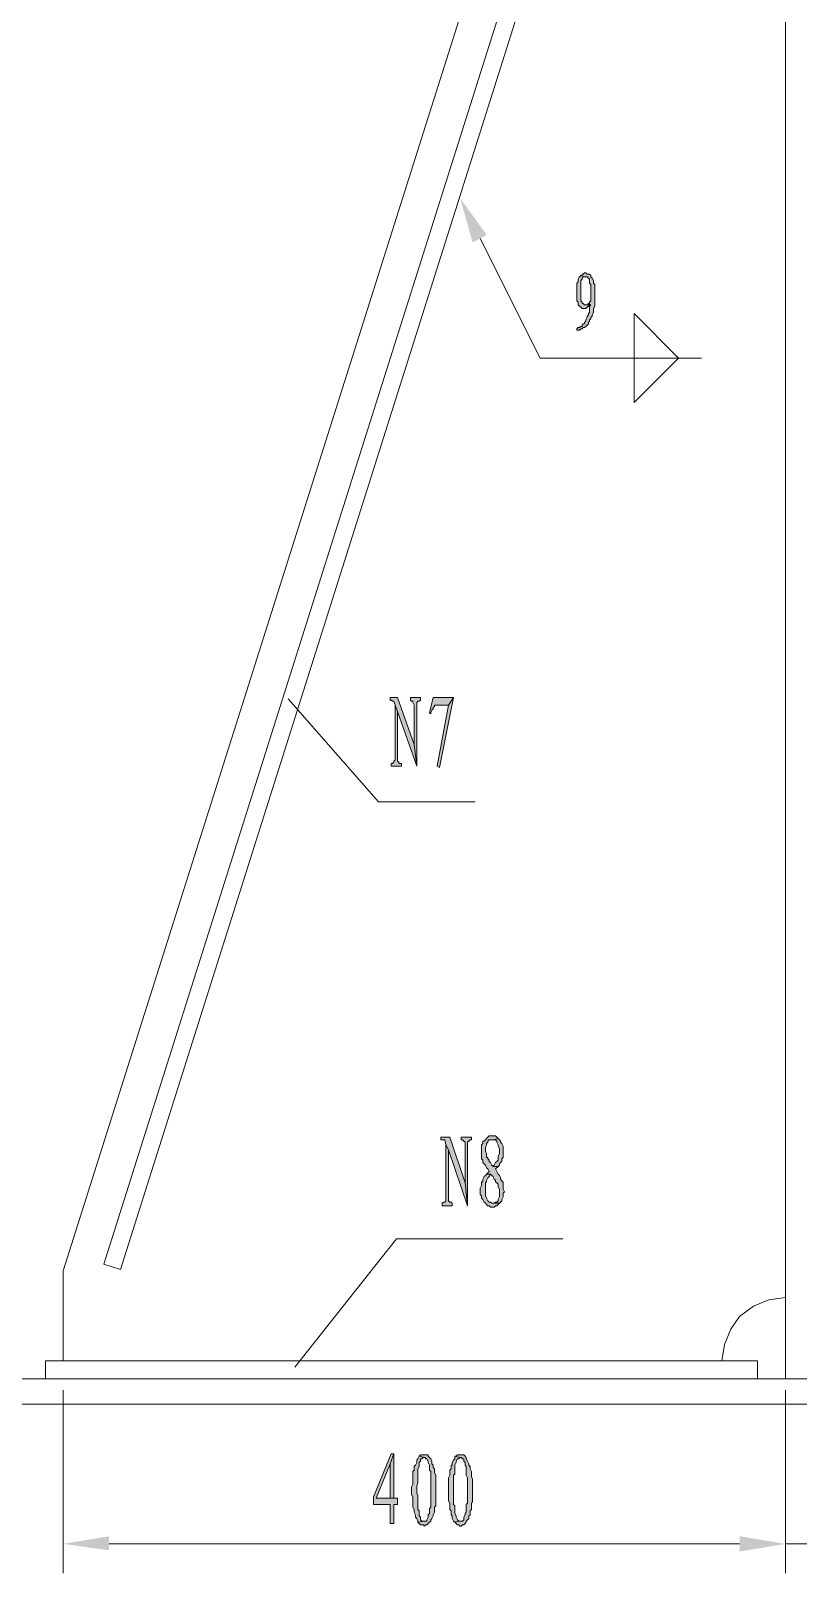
# Model space of a CAD drawing. Header units: millimetres. Extents: x 24 to 410, y 10 to 282.
# Drawn here: x 231.5 to 257, y 61.3 to 112.6 of the extents above; entities that cross this region are included whole.
import ezdxf

# ---------------------------------------------------------------- set-up
doc = ezdxf.new("R2010")
doc.units = ezdxf.units.MM

msp = doc.modelspace()

# ---------------------------------------------------------------- hatches: boundary and pattern name
h = msp.add_hatch(color=256)
h.dxf.hatch_style = 2
h.paths.add_polyline_path([(246.168333, 105.579333), (245.745, 107.061), (246.634, 105.833333)])
h = msp.add_hatch(color=256)
h.dxf.hatch_style = 2
h.paths.add_polyline_path([(249.936, 104.563333), (249.893667, 104.563333), (249.851333, 104.521), (249.809, 104.521), (249.809, 104.478667), (249.766667, 104.478667), (249.893667, 104.436333), (249.978333, 104.436333), (250.020667, 104.394), (250.063, 104.351667), (250.063, 104.224667), (250.105333, 104.182333), (250.105333, 103.674333), (250.105333, 103.632), (250.063, 103.589667), (250.063, 103.547333), (250.020667, 103.547333), (250.105333, 103.505), (250.063, 103.462667), (250.063, 103.251), (250.020667, 103.208667), (250.020667, 103.166333), (249.978333, 103.124), (249.978333, 103.081667), (249.936, 102.997), (249.936, 102.954667), (249.893667, 102.912333), (249.893667, 102.87), (249.851333, 102.87), (249.809, 102.827667), (249.809, 102.785333), (249.766667, 102.785333), (249.724333, 102.743), (249.682, 102.743), (249.639667, 102.700667), (249.639667, 102.658333), (249.682, 102.658333), (249.724333, 102.658333), (249.766667, 102.700667), (249.809, 102.700667), (249.851333, 102.743), (249.893667, 102.743), (249.936, 102.785333), (249.978333, 102.827667), (250.020667, 102.87), (250.020667, 102.912333), (250.063, 102.954667), (250.063, 102.997), (250.105333, 103.039333), (250.105333, 103.081667), (250.147667, 103.124), (250.147667, 103.166333), (250.19, 103.251), (250.19, 103.378), (250.232333, 103.462667), (250.232333, 104.182333), (250.19, 104.224667), (250.19, 104.309333), (250.147667, 104.394), (250.105333, 104.436333), (250.105333, 104.478667), (250.063, 104.521), (249.978333, 104.521)])
h = msp.add_hatch(color=256)
h.dxf.hatch_style = 2
h.paths.add_polyline_path([(249.766667, 104.478667), (249.724333, 104.436333), (249.682, 104.351667), (249.682, 104.267), (249.639667, 104.224667), (249.639667, 103.632), (249.682, 103.589667), (249.682, 103.505), (249.724333, 103.462667), (249.766667, 103.420333), (249.809, 103.378), (249.893667, 103.378), (249.936, 103.378), (249.978333, 103.420333), (250.020667, 103.462667), (250.063, 103.505), (249.893667, 103.505), (249.851333, 103.547333), (249.809, 103.547333), (249.809, 103.589667), (249.766667, 103.632), (249.766667, 104.309333), (249.809, 104.351667), (249.809, 104.394), (249.851333, 104.436333), (249.893667, 104.436333)])
h = msp.add_hatch(color=256)
h.dxf.hatch_style = 2
h.paths.add_polyline_path([(250.020667, 103.547333), (249.978333, 103.505), (249.893667, 103.505), (250.063, 103.505), (250.105333, 103.505)])
h = msp.add_hatch(color=256)
h.dxf.hatch_style = 2
h.paths.add_polyline_path([(243.670667, 90.424), (243.416667, 90.424), (243.416667, 90.339333), (243.459, 90.339333), (243.501333, 90.297), (243.543667, 90.297), (243.586, 90.17), (243.670667, 89.958333), (244.305667, 88.138), (244.221, 88.857667)])
h = msp.add_hatch(color=256)
h.dxf.hatch_style = 2
h.paths.add_polyline_path([(244.432667, 90.424), (244.094, 90.424), (244.094, 90.339333), (244.136333, 90.297), (244.178667, 90.297), (244.178667, 90.254667), (244.221, 90.17), (244.221, 88.857667), (244.305667, 88.138), (244.305667, 90.254667), (244.348, 90.297), (244.390333, 90.297), (244.432667, 90.339333)])
h = msp.add_hatch(color=256)
h.dxf.hatch_style = 2
h.paths.add_polyline_path([(245.533333, 90.424), (244.856, 90.424), (244.729, 89.916), (244.771333, 89.873667), (244.771333, 89.916), (244.813667, 90.000667), (244.856, 90.043), (244.856, 90.085333), (244.898333, 90.127667), (244.898333, 90.17), (244.940667, 90.17), (245.364, 90.17)])
h = msp.add_hatch(color=256)
h.dxf.hatch_style = 2
h.paths.add_polyline_path([(245.533333, 90.424), (245.364, 90.17), (244.983, 88.138), (245.067667, 88.095667)])
h = msp.add_hatch(color=256)
h.dxf.hatch_style = 2
h.paths.add_polyline_path([(243.586, 90.17), (243.586, 88.349667), (243.543667, 88.307333), (243.543667, 88.265), (243.501333, 88.222667), (243.459, 88.222667), (243.459, 88.138), (243.797667, 88.138), (243.797667, 88.222667), (243.713, 88.222667), (243.713, 88.265), (243.670667, 88.307333), (243.670667, 89.958333)])
h = msp.add_hatch(color=256)
h.dxf.hatch_style = 2
h.paths.add_polyline_path([(245.406333, 75.776667), (245.11, 75.776667), (245.11, 75.692), (245.237, 75.692), (245.279333, 75.522667), (245.364, 75.353333), (245.999, 73.490667), (245.914333, 74.252667)])
h = msp.add_hatch(color=256)
h.dxf.hatch_style = 2
h.paths.add_polyline_path([(245.279333, 75.522667), (245.279333, 73.66), (245.237, 73.617667), (245.194667, 73.617667), (245.152333, 73.575333), (245.152333, 73.490667), (245.491, 73.490667), (245.491, 73.575333), (245.448667, 73.617667), (245.406333, 73.617667), (245.364, 73.66), (245.364, 75.353333)])
h = msp.add_hatch(color=256)
h.dxf.hatch_style = 2
h.paths.add_polyline_path([(246.126, 75.776667), (245.787333, 75.776667), (245.787333, 75.692), (245.829667, 75.692), (245.872, 75.649667), (245.914333, 75.607333), (245.914333, 74.252667), (245.999, 73.490667), (245.999, 75.607333), (246.041333, 75.649667), (246.083667, 75.692), (246.126, 75.692)])
h = msp.add_hatch(color=256)
h.dxf.hatch_style = 2
h.paths.add_polyline_path([(246.845667, 75.819), (246.718667, 75.819), (246.676333, 75.776667), (246.634, 75.734333), (246.591667, 75.692), (246.549333, 75.649667), (246.507, 75.649667), (246.507, 75.565), (246.464667, 75.522667), (246.464667, 75.057), (246.507, 75.014667), (246.507, 74.93), (246.549333, 74.887667), (246.591667, 74.845333), (246.634, 74.760667), (246.676333, 74.718333), (246.718667, 74.633667), (246.676333, 74.591333), (246.634, 74.549), (246.761, 74.549), (246.803333, 74.506667), (246.845667, 74.464333), (246.888, 74.379667), (246.930333, 74.337333), (246.930333, 74.295), (246.972667, 74.252667), (247.015, 74.210333), (247.015, 74.125667), (247.057333, 74.041), (247.057333, 73.787), (247.015, 73.702333), (247.015, 73.66), (246.972667, 73.617667), (246.930333, 73.617667), (246.888, 73.575333), (246.803333, 73.575333), (247.057333, 73.575333), (247.099667, 73.617667), (247.142, 73.66), (247.142, 73.702333), (247.184333, 73.787), (247.184333, 73.914), (247.226667, 73.956333), (247.184333, 74.041), (247.184333, 74.295), (247.142, 74.295), (247.142, 74.337333), (247.099667, 74.379667), (247.099667, 74.422), (247.057333, 74.506667), (247.015, 74.549), (246.972667, 74.633667), (246.930333, 74.718333), (247.015, 74.803), (246.845667, 74.803), (246.803333, 74.845333), (246.761, 74.93), (246.718667, 74.972333), (246.718667, 75.014667), (246.676333, 75.057), (246.676333, 75.099333), (246.634, 75.099333), (246.634, 75.226333), (246.591667, 75.311), (246.591667, 75.438), (246.634, 75.522667), (246.634, 75.565), (246.676333, 75.607333), (246.676333, 75.649667), (246.718667, 75.692), (246.845667, 75.692), (247.015, 75.734333), (246.972667, 75.776667), (246.930333, 75.819)])
h = msp.add_hatch(color=256)
h.dxf.hatch_style = 2
h.paths.add_polyline_path([(247.015, 75.734333), (246.845667, 75.692), (246.930333, 75.692), (246.972667, 75.649667), (246.972667, 75.607333), (247.015, 75.522667), (247.015, 75.480333), (247.057333, 75.395667), (247.057333, 75.226333), (247.015, 75.141667), (247.015, 75.014667), (246.972667, 74.972333), (246.930333, 74.93), (246.888, 74.845333), (246.845667, 74.803), (247.015, 74.803), (247.057333, 74.845333), (247.057333, 74.887667), (247.099667, 74.93), (247.142, 74.972333), (247.142, 75.014667), (247.142, 75.057), (247.184333, 75.099333), (247.184333, 75.480333), (247.142, 75.565), (247.099667, 75.607333), (247.099667, 75.649667), (247.057333, 75.692)])
h = msp.add_hatch(color=256)
h.dxf.hatch_style = 2
h.paths.add_polyline_path([(246.634, 74.549), (246.591667, 74.506667), (246.549333, 74.464333), (246.507, 74.379667), (246.507, 74.295), (246.464667, 74.295), (246.464667, 74.168), (246.422333, 74.083333), (246.422333, 73.871667), (246.464667, 73.829333), (246.464667, 73.744667), (246.507, 73.702333), (246.549333, 73.617667), (246.591667, 73.575333), (246.634, 73.533), (246.676333, 73.490667), (246.718667, 73.490667), (246.761, 73.448333), (246.845667, 73.448333), (246.888, 73.448333), (246.930333, 73.490667), (246.972667, 73.490667), (247.015, 73.533), (247.057333, 73.575333), (246.803333, 73.575333), (246.761, 73.617667), (246.718667, 73.617667), (246.676333, 73.66), (246.634, 73.744667), (246.591667, 73.829333), (246.591667, 74.252667), (246.634, 74.295), (246.634, 74.337333), (246.676333, 74.422), (246.718667, 74.464333), (246.761, 74.549)])
h = msp.add_hatch(color=256)
h.dxf.hatch_style = 2
h.paths.add_polyline_path([(243.543667, 65.235667), (243.459, 65.235667), (242.866333, 63.796333), (242.866333, 63.542333), (243.416667, 63.542333), (243.416667, 62.907333), (243.543667, 62.907333), (243.543667, 63.542333), (243.670667, 63.542333), (243.670667, 63.754), (243.543667, 63.754), (242.951, 63.754), (243.416667, 64.897)])
h = msp.add_hatch(color=256)
h.dxf.hatch_style = 2
h.paths.add_polyline_path([(243.543667, 65.235667), (243.416667, 64.897), (243.416667, 63.754), (242.951, 63.754), (243.543667, 63.754)])
h = msp.add_hatch(color=256)
h.dxf.hatch_style = 2
h.paths.add_polyline_path([(244.390333, 65.151), (244.348, 65.066333), (244.305667, 65.024), (244.305667, 64.939333), (244.263333, 64.854667), (244.221, 64.812333), (244.221, 64.685333), (244.178667, 64.643), (244.178667, 64.219667), (244.136333, 64.135), (244.136333, 63.881), (244.178667, 63.796333), (244.178667, 63.457667), (244.221, 63.373), (244.221, 63.288333), (244.263333, 63.203667), (244.263333, 63.119), (244.305667, 63.076667), (244.348, 62.992), (244.348, 62.949667), (244.559667, 62.992), (244.475, 62.992), (244.432667, 63.034333), (244.432667, 63.119), (244.390333, 63.161333), (244.390333, 63.330667), (244.348, 63.373), (244.348, 63.838667), (244.305667, 63.923333), (244.305667, 64.177333), (244.348, 64.262), (244.348, 64.727667), (244.390333, 64.812333), (244.390333, 64.939333), (244.432667, 64.981667), (244.432667, 65.066333), (244.475, 65.066333), (244.517333, 65.108667), (244.559667, 65.108667)])
h = msp.add_hatch(color=256)
h.dxf.hatch_style = 2
h.paths.add_polyline_path([(244.559667, 65.193333), (244.432667, 65.193333), (244.390333, 65.151), (244.559667, 65.108667), (244.602, 65.108667), (244.602, 65.066333), (244.644333, 65.066333), (244.686667, 64.981667), (244.686667, 64.939333), (244.729, 64.854667), (244.729, 64.685333), (244.771333, 64.643), (244.771333, 64.050333), (244.771333, 64.008), (244.771333, 63.457667), (244.729, 63.415333), (244.729, 63.246), (244.686667, 63.203667), (244.686667, 63.119), (244.644333, 63.034333), (244.644333, 62.992), (244.602, 62.992), (244.559667, 62.992), (244.348, 62.949667), (244.390333, 62.907333), (244.432667, 62.865), (244.517333, 62.865), (244.559667, 62.822667), (244.602, 62.865), (244.644333, 62.865), (244.686667, 62.907333), (244.729, 62.949667), (244.771333, 62.992), (244.771333, 63.034333), (244.813667, 63.076667), (244.856, 63.161333), (244.856, 63.203667), (244.898333, 63.288333), (244.898333, 63.457667), (244.940667, 63.5), (244.940667, 64.516), (244.898333, 64.600667), (244.898333, 64.727667), (244.856, 64.77), (244.856, 64.854667), (244.813667, 64.897), (244.813667, 64.981667), (244.771333, 65.066333), (244.729, 65.108667), (244.686667, 65.151), (244.686667, 65.193333), (244.644333, 65.193333)])
h = msp.add_hatch(color=256)
h.dxf.hatch_style = 2
h.paths.add_polyline_path([(245.575667, 65.151), (245.575667, 65.066333), (245.533333, 65.024), (245.491, 64.939333), (245.491, 64.854667), (245.448667, 64.854667), (245.448667, 64.727667), (245.406333, 64.685333), (245.406333, 64.516), (245.364, 64.431333), (245.364, 63.669333), (245.406333, 63.584667), (245.406333, 63.457667), (245.406333, 63.373), (245.448667, 63.330667), (245.448667, 63.203667), (245.491, 63.161333), (245.491, 63.076667), (245.533333, 62.992), (245.575667, 62.949667), (245.745, 62.992), (245.702667, 62.992), (245.660333, 63.034333), (245.618, 63.119), (245.618, 63.161333), (245.575667, 63.246), (245.575667, 63.5), (245.533333, 63.542333), (245.533333, 64.516), (245.575667, 64.558333), (245.575667, 64.854667), (245.618, 64.939333), (245.618, 64.981667), (245.660333, 65.066333), (245.702667, 65.066333), (245.745, 65.108667)])
h = msp.add_hatch(color=256)
h.dxf.hatch_style = 2
h.paths.add_polyline_path([(245.745, 65.193333), (245.660333, 65.193333), (245.618, 65.151), (245.575667, 65.151), (245.745, 65.108667), (245.787333, 65.108667), (245.829667, 65.066333), (245.872, 65.066333), (245.872, 64.981667), (245.914333, 64.939333), (245.914333, 64.854667), (245.956667, 64.812333), (245.956667, 64.516), (245.999, 64.431333), (245.999, 64.050333), (245.999, 64.008), (245.999, 63.584667), (245.956667, 63.542333), (245.956667, 63.288333), (245.914333, 63.246), (245.914333, 63.203667), (245.872, 63.119), (245.872, 63.034333), (245.829667, 62.992), (245.745, 62.992), (245.575667, 62.949667), (245.618, 62.907333), (245.660333, 62.865), (245.702667, 62.865), (245.745, 62.822667), (245.787333, 62.822667), (245.829667, 62.865), (245.872, 62.865), (245.914333, 62.907333), (245.956667, 62.949667), (245.956667, 62.992), (245.999, 63.034333), (246.041333, 63.076667), (246.041333, 63.161333), (246.083667, 63.203667), (246.083667, 63.330667), (246.126, 63.373), (246.126, 63.584667), (246.168333, 63.627), (246.168333, 64.389), (246.126, 64.473667), (246.126, 64.643), (246.083667, 64.727667), (246.083667, 64.812333), (246.041333, 64.854667), (246.041333, 64.897), (245.999, 64.981667), (245.956667, 65.066333), (245.956667, 65.108667), (245.914333, 65.151), (245.872, 65.193333)])
h = msp.add_hatch(color=256)
h.dxf.hatch_style = 2
h.paths.add_polyline_path([(234.061, 62.484), (234.061, 62.018333), (232.537, 62.23)])
h = msp.add_hatch(color=256)
h.dxf.hatch_style = 2
h.paths.add_polyline_path([(255.058333, 62.484), (255.058333, 62.018333), (256.582333, 62.23)])
h = msp.add_hatch(color=256)
h.dxf.hatch_style = 2
h.paths.add_polyline_path([(255.058333, 62.484), (255.058333, 61.976), (256.582333, 62.23)])

# ---------------------------------------------------------------- linework, layer by layer
at = {"lineweight": 0}
for points in [[(256.582333, 140.123333), (256.582333, 67.733333)], [(232.537, 68.326), (232.537, 71.331667), (250.571, 128.354667)], [(251.544667, 127.423333), (233.891667, 71.543333)], [(234.442, 71.374), (252.095, 127.211667), (251.544667, 127.423333)], [(246.422333, 105.706333), (248.412, 101.727), (253.788333, 101.727)], [(251.544667, 101.727), (251.544667, 103.208667), (253.026333, 101.727)], [(251.544667, 101.727), (251.544667, 100.245333), (253.026333, 101.727)], [(243.035667, 86.952667), (240.03, 90.381667)], [(243.035667, 86.952667), (246.253, 86.952667)], [(240.241667, 68.114333), (243.628333, 72.39)], [(243.628333, 72.39), (249.174, 72.39)], [(234.442, 71.374), (233.891667, 71.543333)], [(256.582333, 70.442667), (256.032, 70.358), (255.524, 70.146333), (255.058333, 69.807667), (254.762, 69.384333), (254.550333, 68.876333), (254.465667, 68.326)], [(231.944333, 68.326), (255.651, 68.326), (255.651, 67.733333)], [(231.944333, 68.326), (231.944333, 67.733333)], [(221.911333, 67.733333), (297.518667, 67.733333)], [(232.537, 67.352333), (232.537, 61.256333)], [(256.582333, 67.352333), (256.582333, 61.256333)], [(256.582333, 67.352333), (256.582333, 61.256333)], [(221.911333, 66.886667), (297.518667, 66.886667)], [(234.061, 62.23), (255.058333, 62.23)], [(255.058333, 62.23), (253.576667, 62.23)], [(256.582333, 62.23), (257.513667, 62.23)]]:
    msp.add_lwpolyline(points, dxfattribs=at)
for points in [[(249.936, 104.563333), (249.893667, 104.563333), (249.851333, 104.521), (249.809, 104.521), (249.809, 104.478667), (249.766667, 104.478667), (249.893667, 104.436333), (249.978333, 104.436333), (250.020667, 104.394), (250.063, 104.351667), (250.063, 104.224667), (250.105333, 104.182333), (250.105333, 103.674333), (250.105333, 103.632), (250.063, 103.589667), (250.063, 103.547333), (250.020667, 103.547333), (250.105333, 103.505), (250.063, 103.462667), (250.063, 103.251), (250.020667, 103.208667), (250.020667, 103.166333), (249.978333, 103.124), (249.978333, 103.081667), (249.936, 102.997), (249.936, 102.954667), (249.893667, 102.912333), (249.893667, 102.87), (249.851333, 102.87), (249.809, 102.827667), (249.809, 102.785333), (249.766667, 102.785333), (249.724333, 102.743), (249.682, 102.743), (249.639667, 102.700667), (249.639667, 102.658333), (249.682, 102.658333), (249.724333, 102.658333), (249.766667, 102.700667), (249.809, 102.700667), (249.851333, 102.743), (249.893667, 102.743), (249.936, 102.785333), (249.978333, 102.827667), (250.020667, 102.87), (250.020667, 102.912333), (250.063, 102.954667), (250.063, 102.997), (250.105333, 103.039333), (250.105333, 103.081667), (250.147667, 103.124), (250.147667, 103.166333), (250.19, 103.251), (250.19, 103.378), (250.232333, 103.462667), (250.232333, 104.182333), (250.19, 104.224667), (250.19, 104.309333), (250.147667, 104.394), (250.105333, 104.436333), (250.105333, 104.478667), (250.063, 104.521), (249.978333, 104.521)], [(249.766667, 104.478667), (249.724333, 104.436333), (249.682, 104.351667), (249.682, 104.267), (249.639667, 104.224667), (249.639667, 103.632), (249.682, 103.589667), (249.682, 103.505), (249.724333, 103.462667), (249.766667, 103.420333), (249.809, 103.378), (249.893667, 103.378), (249.936, 103.378), (249.978333, 103.420333), (250.020667, 103.462667), (250.063, 103.505), (249.893667, 103.505), (249.851333, 103.547333), (249.809, 103.547333), (249.809, 103.589667), (249.766667, 103.632), (249.766667, 104.309333), (249.809, 104.351667), (249.809, 104.394), (249.851333, 104.436333), (249.893667, 104.436333)], [(250.020667, 103.547333), (249.978333, 103.505), (249.893667, 103.505), (250.063, 103.505), (250.105333, 103.505)], [(243.670667, 90.424), (243.416667, 90.424), (243.416667, 90.339333), (243.459, 90.339333), (243.501333, 90.297), (243.543667, 90.297), (243.586, 90.17), (243.670667, 89.958333), (244.305667, 88.138), (244.221, 88.857667)], [(244.432667, 90.424), (244.094, 90.424), (244.094, 90.339333), (244.136333, 90.297), (244.178667, 90.297), (244.178667, 90.254667), (244.221, 90.17), (244.221, 88.857667), (244.305667, 88.138), (244.305667, 90.254667), (244.348, 90.297), (244.390333, 90.297), (244.432667, 90.339333)], [(245.533333, 90.424), (244.856, 90.424), (244.729, 89.916), (244.771333, 89.873667), (244.771333, 89.916), (244.813667, 90.000667), (244.856, 90.043), (244.856, 90.085333), (244.898333, 90.127667), (244.898333, 90.17), (244.940667, 90.17), (245.364, 90.17)], [(245.533333, 90.424), (245.364, 90.17), (244.983, 88.138), (245.067667, 88.095667)], [(243.586, 90.17), (243.586, 88.349667), (243.543667, 88.307333), (243.543667, 88.265), (243.501333, 88.222667), (243.459, 88.222667), (243.459, 88.138), (243.797667, 88.138), (243.797667, 88.222667), (243.713, 88.222667), (243.713, 88.265), (243.670667, 88.307333), (243.670667, 89.958333)], [(245.406333, 75.776667), (245.11, 75.776667), (245.11, 75.692), (245.237, 75.692), (245.279333, 75.522667), (245.364, 75.353333), (245.999, 73.490667), (245.914333, 74.252667)], [(245.279333, 75.522667), (245.279333, 73.66), (245.237, 73.617667), (245.194667, 73.617667), (245.152333, 73.575333), (245.152333, 73.490667), (245.491, 73.490667), (245.491, 73.575333), (245.448667, 73.617667), (245.406333, 73.617667), (245.364, 73.66), (245.364, 75.353333)], [(246.126, 75.776667), (245.787333, 75.776667), (245.787333, 75.692), (245.829667, 75.692), (245.872, 75.649667), (245.914333, 75.607333), (245.914333, 74.252667), (245.999, 73.490667), (245.999, 75.607333), (246.041333, 75.649667), (246.083667, 75.692), (246.126, 75.692)], [(246.845667, 75.819), (246.718667, 75.819), (246.676333, 75.776667), (246.634, 75.734333), (246.591667, 75.692), (246.549333, 75.649667), (246.507, 75.649667), (246.507, 75.565), (246.464667, 75.522667), (246.464667, 75.057), (246.507, 75.014667), (246.507, 74.93), (246.549333, 74.887667), (246.591667, 74.845333), (246.634, 74.760667), (246.676333, 74.718333), (246.718667, 74.633667), (246.676333, 74.591333), (246.634, 74.549), (246.761, 74.549), (246.803333, 74.506667), (246.845667, 74.464333), (246.888, 74.379667), (246.930333, 74.337333), (246.930333, 74.295), (246.972667, 74.252667), (247.015, 74.210333), (247.015, 74.125667), (247.057333, 74.041), (247.057333, 73.787), (247.015, 73.702333), (247.015, 73.66), (246.972667, 73.617667), (246.930333, 73.617667), (246.888, 73.575333), (246.803333, 73.575333), (247.057333, 73.575333), (247.099667, 73.617667), (247.142, 73.66), (247.142, 73.702333), (247.184333, 73.787), (247.184333, 73.914), (247.226667, 73.956333), (247.184333, 74.041), (247.184333, 74.295), (247.142, 74.295), (247.142, 74.337333), (247.099667, 74.379667), (247.099667, 74.422), (247.057333, 74.506667), (247.015, 74.549), (246.972667, 74.633667), (246.930333, 74.718333), (247.015, 74.803), (246.845667, 74.803), (246.803333, 74.845333), (246.761, 74.93), (246.718667, 74.972333), (246.718667, 75.014667), (246.676333, 75.057), (246.676333, 75.099333), (246.634, 75.099333), (246.634, 75.226333), (246.591667, 75.311), (246.591667, 75.438), (246.634, 75.522667), (246.634, 75.565), (246.676333, 75.607333), (246.676333, 75.649667), (246.718667, 75.692), (246.845667, 75.692), (247.015, 75.734333), (246.972667, 75.776667), (246.930333, 75.819)], [(247.015, 75.734333), (246.845667, 75.692), (246.930333, 75.692), (246.972667, 75.649667), (246.972667, 75.607333), (247.015, 75.522667), (247.015, 75.480333), (247.057333, 75.395667), (247.057333, 75.226333), (247.015, 75.141667), (247.015, 75.014667), (246.972667, 74.972333), (246.930333, 74.93), (246.888, 74.845333), (246.845667, 74.803), (247.015, 74.803), (247.057333, 74.845333), (247.057333, 74.887667), (247.099667, 74.93), (247.142, 74.972333), (247.142, 75.014667), (247.142, 75.057), (247.184333, 75.099333), (247.184333, 75.480333), (247.142, 75.565), (247.099667, 75.607333), (247.099667, 75.649667), (247.057333, 75.692)], [(246.634, 74.549), (246.591667, 74.506667), (246.549333, 74.464333), (246.507, 74.379667), (246.507, 74.295), (246.464667, 74.295), (246.464667, 74.168), (246.422333, 74.083333), (246.422333, 73.871667), (246.464667, 73.829333), (246.464667, 73.744667), (246.507, 73.702333), (246.549333, 73.617667), (246.591667, 73.575333), (246.634, 73.533), (246.676333, 73.490667), (246.718667, 73.490667), (246.761, 73.448333), (246.845667, 73.448333), (246.888, 73.448333), (246.930333, 73.490667), (246.972667, 73.490667), (247.015, 73.533), (247.057333, 73.575333), (246.803333, 73.575333), (246.761, 73.617667), (246.718667, 73.617667), (246.676333, 73.66), (246.634, 73.744667), (246.591667, 73.829333), (246.591667, 74.252667), (246.634, 74.295), (246.634, 74.337333), (246.676333, 74.422), (246.718667, 74.464333), (246.761, 74.549)], [(243.543667, 65.235667), (243.459, 65.235667), (242.866333, 63.796333), (242.866333, 63.542333), (243.416667, 63.542333), (243.416667, 62.907333), (243.543667, 62.907333), (243.543667, 63.542333), (243.670667, 63.542333), (243.670667, 63.754), (243.543667, 63.754), (242.951, 63.754), (243.416667, 64.897)], [(243.543667, 65.235667), (243.416667, 64.897), (243.416667, 63.754), (242.951, 63.754), (243.543667, 63.754)], [(244.390333, 65.151), (244.348, 65.066333), (244.305667, 65.024), (244.305667, 64.939333), (244.263333, 64.854667), (244.221, 64.812333), (244.221, 64.685333), (244.178667, 64.643), (244.178667, 64.219667), (244.136333, 64.135), (244.136333, 63.881), (244.178667, 63.796333), (244.178667, 63.457667), (244.221, 63.373), (244.221, 63.288333), (244.263333, 63.203667), (244.263333, 63.119), (244.305667, 63.076667), (244.348, 62.992), (244.348, 62.949667), (244.559667, 62.992), (244.475, 62.992), (244.432667, 63.034333), (244.432667, 63.119), (244.390333, 63.161333), (244.390333, 63.330667), (244.348, 63.373), (244.348, 63.838667), (244.305667, 63.923333), (244.305667, 64.177333), (244.348, 64.262), (244.348, 64.727667), (244.390333, 64.812333), (244.390333, 64.939333), (244.432667, 64.981667), (244.432667, 65.066333), (244.475, 65.066333), (244.517333, 65.108667), (244.559667, 65.108667)], [(244.559667, 65.193333), (244.432667, 65.193333), (244.390333, 65.151), (244.559667, 65.108667), (244.602, 65.108667), (244.602, 65.066333), (244.644333, 65.066333), (244.686667, 64.981667), (244.686667, 64.939333), (244.729, 64.854667), (244.729, 64.685333), (244.771333, 64.643), (244.771333, 64.050333), (244.771333, 64.008), (244.771333, 63.457667), (244.729, 63.415333), (244.729, 63.246), (244.686667, 63.203667), (244.686667, 63.119), (244.644333, 63.034333), (244.644333, 62.992), (244.602, 62.992), (244.559667, 62.992), (244.348, 62.949667), (244.390333, 62.907333), (244.432667, 62.865), (244.517333, 62.865), (244.559667, 62.822667), (244.602, 62.865), (244.644333, 62.865), (244.686667, 62.907333), (244.729, 62.949667), (244.771333, 62.992), (244.771333, 63.034333), (244.813667, 63.076667), (244.856, 63.161333), (244.856, 63.203667), (244.898333, 63.288333), (244.898333, 63.457667), (244.940667, 63.5), (244.940667, 64.516), (244.898333, 64.600667), (244.898333, 64.727667), (244.856, 64.77), (244.856, 64.854667), (244.813667, 64.897), (244.813667, 64.981667), (244.771333, 65.066333), (244.729, 65.108667), (244.686667, 65.151), (244.686667, 65.193333), (244.644333, 65.193333)], [(245.575667, 65.151), (245.575667, 65.066333), (245.533333, 65.024), (245.491, 64.939333), (245.491, 64.854667), (245.448667, 64.854667), (245.448667, 64.727667), (245.406333, 64.685333), (245.406333, 64.516), (245.364, 64.431333), (245.364, 63.669333), (245.406333, 63.584667), (245.406333, 63.457667), (245.406333, 63.373), (245.448667, 63.330667), (245.448667, 63.203667), (245.491, 63.161333), (245.491, 63.076667), (245.533333, 62.992), (245.575667, 62.949667), (245.745, 62.992), (245.702667, 62.992), (245.660333, 63.034333), (245.618, 63.119), (245.618, 63.161333), (245.575667, 63.246), (245.575667, 63.5), (245.533333, 63.542333), (245.533333, 64.516), (245.575667, 64.558333), (245.575667, 64.854667), (245.618, 64.939333), (245.618, 64.981667), (245.660333, 65.066333), (245.702667, 65.066333), (245.745, 65.108667)], [(245.745, 65.193333), (245.660333, 65.193333), (245.618, 65.151), (245.575667, 65.151), (245.745, 65.108667), (245.787333, 65.108667), (245.829667, 65.066333), (245.872, 65.066333), (245.872, 64.981667), (245.914333, 64.939333), (245.914333, 64.854667), (245.956667, 64.812333), (245.956667, 64.516), (245.999, 64.431333), (245.999, 64.050333), (245.999, 64.008), (245.999, 63.584667), (245.956667, 63.542333), (245.956667, 63.288333), (245.914333, 63.246), (245.914333, 63.203667), (245.872, 63.119), (245.872, 63.034333), (245.829667, 62.992), (245.745, 62.992), (245.575667, 62.949667), (245.618, 62.907333), (245.660333, 62.865), (245.702667, 62.865), (245.745, 62.822667), (245.787333, 62.822667), (245.829667, 62.865), (245.872, 62.865), (245.914333, 62.907333), (245.956667, 62.949667), (245.956667, 62.992), (245.999, 63.034333), (246.041333, 63.076667), (246.041333, 63.161333), (246.083667, 63.203667), (246.083667, 63.330667), (246.126, 63.373), (246.126, 63.584667), (246.168333, 63.627), (246.168333, 64.389), (246.126, 64.473667), (246.126, 64.643), (246.083667, 64.727667), (246.083667, 64.812333), (246.041333, 64.854667), (246.041333, 64.897), (245.999, 64.981667), (245.956667, 65.066333), (245.956667, 65.108667), (245.914333, 65.151), (245.872, 65.193333)]]:
    msp.add_lwpolyline(points, close=True, dxfattribs=at)

doc.saveas('drawing.dxf')
